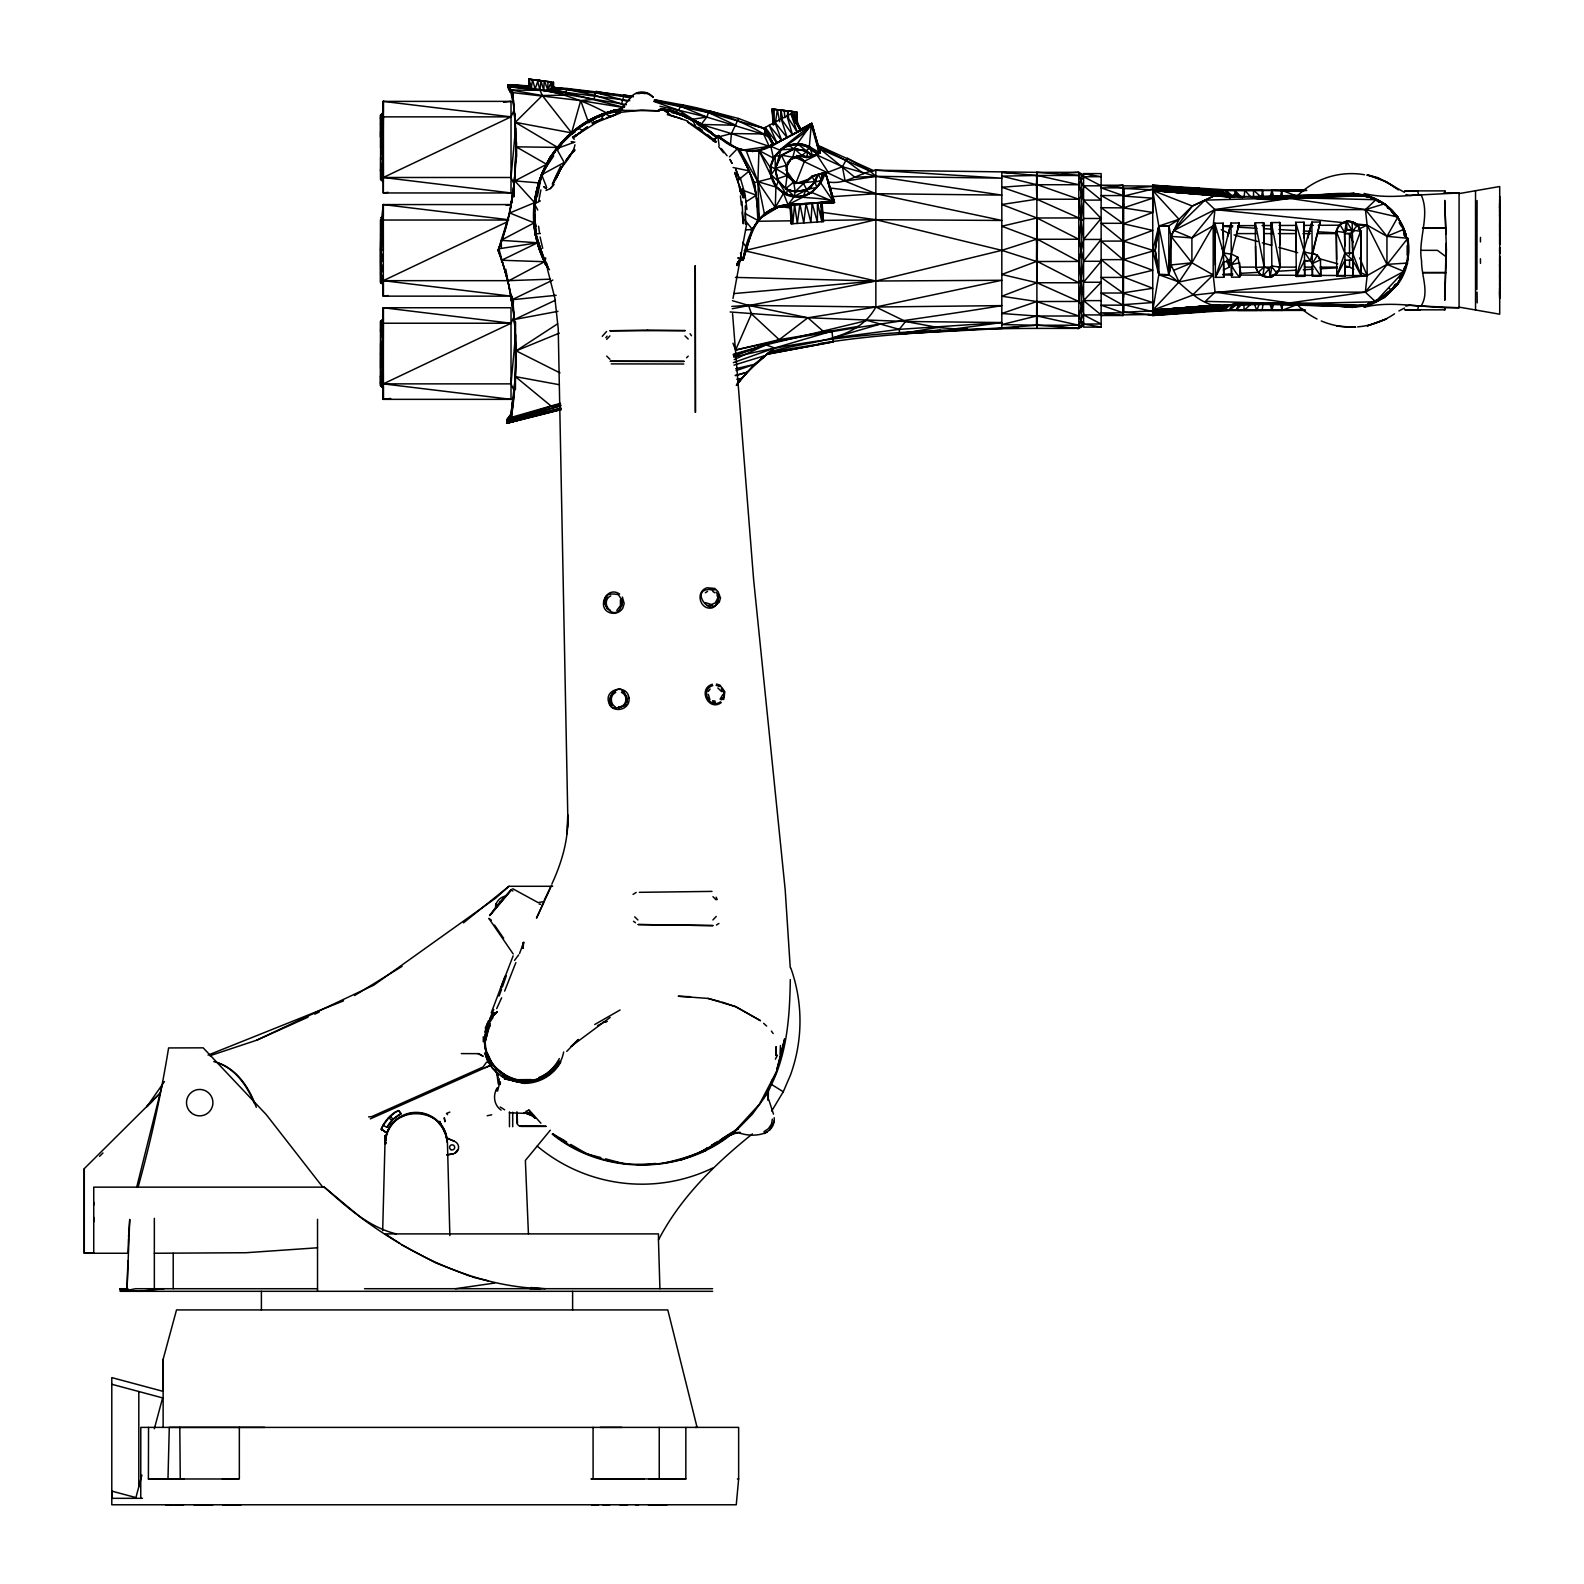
<?xml version="1.0" encoding="UTF-8"?>
<svg xmlns="http://www.w3.org/2000/svg" width="1584" height="1584" viewBox="0 0 1584 1584"><rect width="100%" height="100%" fill="white"/><g stroke="black" fill="none" stroke-linecap="round" stroke-linejoin="round"><path stroke-width="1.5" d="M147.47 1105.771L160.123 1093.237L84.269 1168.636L84.269 1253.221L93.733 1253.261L93.733 1187.149L324.304 1187.149L360.776 1217.522C413.285 1256.409 474.784 1285.97 541.015 1288.703L712.622 1288.723M93.733 1221.858L93.733 1217.344M93.733 1205.127L93.733 1202.177M163.132 1391.366L111.791 1377.605L111.791 1504.78L736.263 1504.78L738.639 1478.902L738.639 1427.382L169.29 1427.402L167.983 1478.961L148.401 1478.981L148.54 1427.382M138.798 1486.802L138.818 1391.524M140.758 1498.325L140.798 1427.382L264.587 1427.382M163.132 1390.811L163.132 1359.31L176.517 1309.928L667.795 1309.928L697.079 1427.382L695.416 1427.382M383.308 388.08L380.615 385.803L380.457 382.595L380.635 321.196L383.308 318.602L383.308 399.346L511.018 399.346L511.018 307.751L383.308 307.751L383.249 366.953L383.308 383.863L511.018 399.346M388.219 295.555L383.308 296.149L383.308 280.665L511.018 296.149L383.308 296.149L383.308 284.269L380.615 282.586L380.615 219.681L383.308 215.266L383.308 204.574L511.018 204.574L506.108 205.168M514.048 316.602L511.018 323.235L383.308 323.235L383.269 339.966L380.615 353.826L383.249 366.953L383.13 377.764L380.615 385.803L380.635 321.196L383.308 320.008M508.563 219.74L383.308 204.574C379.823 230.056 380.398 256.331 380.615 282.586L383.308 284.506L381.17 280.922L380.675 273.775L380.596 235.462L380.615 219.681L383.249 218.275L383.308 215.266M381.15 116.582L380.615 114.919L380.615 137.194L380.615 114.919L383.308 112.642L383.308 101.376L511.018 101.376L511.018 192.951L383.308 192.951L383.308 116.86L511.018 116.86L514.048 110.227M383.308 284.269L383.308 276.784L380.675 273.775L383.308 269.26L380.615 261.974M383.308 112.187L383.308 101.376L511.018 116.86L383.308 177.487L383.308 101.376L383.308 192.951L388.219 192.357M383.308 319.79L383.308 307.751L511.018 323.235L383.308 383.863L383.13 377.764L380.596 376.022L383.249 366.953L380.615 363.508M485.536 1040.569L488.981 1024.749C467.854 1067.042 530.739 1103.989 557.073 1063.874L548.638 1072.804L538.461 1078.546A39.323 39.323 0 0 1 504.583 1075.734C487.595 1065.616 480.091 1042.668 489.001 1024.749L485.1 1041.797M516.087 162.261L516.087 142.501L515.909 162.221M516.127 156.974L516.127 142.184M622.255 108.979C564.498 117.058 524.027 178.358 535.392 234.907L547.609 267.498C525.908 231.125 530.422 182.358 556.36 149.252M659.241 1478.921L659.261 1427.382M649.4 1478.981L685.832 1478.941L685.852 1427.382M781.07 119.552L781.07 110.167L782.417 119.75M1123.452 297.178L1123.709 196.099L1152.736 189.031L1152.736 185.229L1234.49 190.377L1242.331 197.901M1230.511 304.762L1219.561 310.127L1152.736 315.493L1152.736 314.167L1152.736 315.493L1229.204 310.345L1238.054 303.534M1110.879 314.503L1101.137 315.493L1123.076 315.493L1123.076 305.158L1101.137 293.02L1123.076 293.02L1123.452 223.74L1152.736 212.454L1152.736 185.229L1219.403 190.456L1234.273 197.109L1351.39 193.743L1361.032 195.604M1152.736 212.454L1123.472 207.88L1123.709 188.476L1224.076 193.129L1152.736 190.535L1158.874 226.373L1158.874 274.349L1152.736 310.583L1224.175 307.514L1123.709 312.246L1123.412 305.89M1229.996 198.119L1226.808 194.476L1152.736 190.535L1179.031 219.325L1158.815 226.037L1152.736 250.351L1158.815 274.685L1168.814 274.725L1171.071 236.412L1173.843 230.432L1204.969 200.138L1367.15 195.644C1404.058 205.564 1420.808 253.539 1397.88 284.249L1375.506 301.772L1214.413 305.573C1195.207 300.98 1184.218 285.199 1168.814 274.725L1168.853 225.878L1179.031 219.325L1192.316 206.039L1214.413 195.743L1375.902 199.723C1391.683 206.019 1403.068 221.285 1406.552 237.758M1499.711 213.068L1499.711 205.544M1499.711 297.911L1499.711 295.673M1499.711 284.229L1499.711 285.219L1499.692 275.755L1499.711 286.031M1499.711 256.311L1499.692 275.537L1499.711 273.695M1499.711 243.956L1499.711 223.007M1499.711 214.117L1499.711 216.612L1499.731 206.633M1499.731 206.435L1499.711 208.534L1499.711 205.663M1499.711 205.049L1499.711 202.574M1499.711 199.663L1499.711 202.019L1499.711 196.297M1499.711 289.971L1499.711 296.386L1499.711 284.467M1499.711 293.971L1499.711 287.377L1499.711 296.604M1499.711 286.843L1499.711 283.061M1499.711 258.568L1499.731 267.102L1499.711 256.608M1499.711 251.183L1499.711 253.242L1499.711 247.48L1499.711 252.628M1499.711 244.55L1499.711 233.521L1499.711 235.58M1499.711 209.682L1499.711 212.791M1499.711 205.247L1499.711 202.93L1499.711 205.999M1499.711 294.644L1499.711 288.486M1499.711 251.698L1499.731 248.134M1499.711 231.046L1499.711 213.781L1499.711 234.353M1499.711 224.314L1499.711 222.136M1499.711 211.88L1499.711 204.673M1499.711 203.346L1499.711 207.682L1499.731 202.95M380.615 262.251L383.308 260.212L380.635 250.054L383.269 237.442L383.249 218.275L381.17 217.483L383.249 218.275L383.308 250.351L380.635 250.054L380.952 239.956M623.898 107.593L580.714 100.604L510.523 92.347L507.751 84.883L509.018 86.823L543.866 90.625L551.212 88.823L551.232 81.952L528.977 79.22L540.877 80.685L543.866 90.625L626.413 104.683M547.331 268.666L554.895 298.267L558.221 328.601L567.765 814.691C568.795 838.669 561.944 862.191 551.965 883.773M1277.793 302.405L1367.15 305.672C1394.87 297.277 1413.443 266.884 1407.78 238.273L1386.95 236.333L1367.131 225.086L1352.399 223.582M381.011 175.725L380.596 169.627L381.15 177.745L383.288 179.843L380.635 179.487L380.615 169.646L383.249 160.558L380.615 147.431L383.249 133.531L381.962 123.413L383.269 120.859L383.308 112.642L380.615 132.185L380.596 169.627L380.635 179.487L383.308 182.12L383.13 171.369L380.615 169.646L380.615 157.133L383.249 160.558L383.308 177.487L511.018 192.951M483.298 1041.737L483.298 1036.748M535.392 234.907L545.173 263.776L547.787 267.538C536.521 248.153 533.016 225.443 534.145 203.306M801.365 129.037L811.82 123.453L797.346 143.768C805.9 142.144 813.542 155.628 820.354 153.094L811.82 123.453L801.207 129.116L811.82 123.453L820.354 153.094L810.038 156.618L803.048 156.064M1375.348 200.277L1364.042 193.466C1382.753 198.238 1402.058 196.079 1421.046 194.654C1430.708 215.028 1417.66 239.085 1421.581 260.944C1421.264 275.735 1429.738 292.585 1421.046 306.068C1402.058 304.623 1382.753 302.504 1364.042 307.256L1375.348 300.445M1499.711 202.653L1499.711 207.999M1499.711 206.791L1499.711 216.493M737.788 263.459L740.342 259.459L743.213 259.736C746.401 234.986 759.607 206.059 788.04 204.732L794.336 196.396L795.188 191.664L803.464 183.487L811.939 176.2L825.363 172.359L834.471 202.396L833.243 201.544C813.265 193.723 775.606 204.851 770.992 174.616C767.032 148.619 799.504 142.283 811.246 124.819L819.126 152.302L817.918 154.46L810.038 156.618L817.918 154.46L810.097 147.431C799.96 141.946 788.891 144.52 779.645 150.044L770.814 146.322C752.875 156.123 731.729 149.846 717.908 136.046L713.196 140.105L718.562 135.551C730.343 147.391 747.589 154.618 763.943 148.579L758.003 151.292L739.332 149.51L754.241 182.695L756.36 195.228L745.945 201.802M834.154 201.208L825.363 172.359L833.243 201.544L817.483 202.831L817.384 222.017L812.117 203.128L788.04 204.732L775.309 207.504L757.885 181.645L739.332 149.51L754.241 182.695L759.172 218.731L779.071 206.712L833.243 201.544L825.363 172.359L811.939 176.2L815.027 182.2L806.81 189.743L794.336 196.396L783.506 193.327L776.16 186.615L758.954 150.48L752.103 150.48L752.558 151.708M556.301 409.642L506.662 423.324L561.31 409.523L506.662 423.324L511.295 417.364C517.612 378.754 516.226 339.808 512.879 301.059M513.592 196.634L516.206 146.837L515.295 122.305L512.602 92.169L509.018 86.823C542.698 86.942 576.616 96.545 606.375 112.88L621.878 109.078M1499.711 264.607L1499.731 275.497L1499.711 269.458M1499.711 287.476L1499.711 298.267L1499.711 292.189L1499.711 295.119M383.269 120.859L383.308 116.86L383.249 133.531L380.615 132.185L380.615 114.919M515.552 321.948L515.434 389.585M1083.575 325.651L1078.803 328.403L1036.926 328.383L1036.847 172.339L875.853 170.221C859.795 172.339 845.896 185.071 828.65 181.982M1480.446 241.916L1480.486 237.382M499.118 1083.317L499.178 1078.704M790.297 979.546C789.723 1019.898 786.595 1062.626 764.181 1097.494L769.666 1088.347M1383.822 296.327C1403.147 284.17 1410.374 260.053 1407.78 238.273L1365.349 292.149L1289.435 302.96L1214.294 305.534L1152.736 310.226L1179.031 281.992L1191.901 262.805L1213.205 225.799L1214.968 209.623L1204.969 200.138M1477.08 200.495L1476.902 289.496M127.987 1288.723L119.948 1288.723L122.542 1291.316L127.037 1290.425L127.908 1260.884M381.388 1129.036L385.625 1132.025L381.388 1129.036L382.001 1130.501M547.985 81.556L547.826 90.09L629.779 100.683M567.765 814.691L567.032 833.778M739.292 1132.877C751.786 1137.668 775.507 1135.966 774.22 1117.69M818.948 343.728C890.941 331.709 963.983 331.393 1036.49 325.235L1036.768 301.534L1001.821 296.228L1036.926 282.744L1078.803 282.784L1081.199 279.695L1083.575 261.083L1078.803 239.263L1083.575 201.069L1078.803 184.714L1081.199 179.527L1083.575 178.121L1081.199 173.705L1078.803 175.487L1037.48 175.487L1036.49 184.714L1036.768 199.208L1078.803 217.939L1081.199 221.027L1083.575 239.639L1078.803 261.459L1083.575 299.653L1078.803 316.008L1081.199 321.176L1083.575 322.601L1081.199 327.017L1078.803 325.235L1037.381 316.008L1036.768 301.534L1078.803 301.455L1081.199 304.564L1083.575 313.691L1078.803 325.235L1037.52 325.235L1036.49 316.008L1001.821 313.493L1036.768 301.534L1078.803 316.008L1037.381 316.008L1036.926 328.383C935.392 328.759 832.689 332.66 733.748 357.192M1083.575 281.635L1081.199 279.695L1078.803 301.455L1036.926 282.744L1036.926 217.998L1001.821 204.494L1036.768 199.208L1078.803 199.247L1081.199 196.159L1083.575 187.031L1078.803 175.487L1036.847 172.339L1036.49 184.714L1001.821 187.229L1036.768 199.208L1036.847 172.339L1078.803 172.319L1083.575 175.072M1253.479 197.446L1253.637 190.357L1208.453 190.397M1078.803 282.784L1037.441 261.518L1036.49 239.263L1001.821 226.235L1036.926 217.998L1078.803 239.263L1037.441 239.263L1036.926 282.744L1001.821 274.468L1036.49 261.459L1036.926 217.998L1078.803 217.939M128.542 1237.124L129.749 1219.383L127.037 1288.723M382.675 1230.689L384.991 1142.797A31.244 31.244 0 0 1 416.216 1112.384A31.244 31.244 0 0 1 447.44 1142.797L449.856 1235.579M1420.472 309.83L1405.008 309.83L1444.846 309.83L1444.905 307.732L1459.082 307.751L1459.082 192.951L1443.539 193.05M128.502 1238.668L128.027 1253.261M1444.846 309.83L1444.905 307.751L1409.542 305.257L1405.939 306.148M1446.212 243.401L1444.747 300.326L1446.41 250.351L1444.747 200.396L1445.974 234.313M380.615 368.537L380.615 343.589L383.269 339.966L380.615 331.096L381.15 322.978L383.288 320.879L380.635 321.196L380.635 331.868L383.13 329.413L383.308 323.235M811.622 148.757L817.72 154.064L819.126 152.302L809.325 146.659L797.346 144.184L810.097 147.431L812.354 155.786L798.098 144.203L793.564 148.817L780.08 156.182L775.111 155.747L775.328 169.112L778.239 181.487L775.903 187.051L775.309 207.504L783.506 193.327C800.316 203.603 820.75 190.535 825.046 172.933L815.245 175.27L825.997 172.696M383.269 237.442L380.596 235.462L383.308 220.037L508.563 220.037M787.505 115.672L787.644 110.979L772.141 109.078L773.071 124.661M794.435 121.156L794.732 111.85L786.575 110.84M1113.334 186.199L1123.076 185.229L1123.076 315.493L1101.137 312.86L1123.076 312.86L1123.709 304.623L1152.736 302.544L1123.076 293.02L1101.137 277.418L1123.076 277.418L1152.736 270.29L1123.709 259.538L1123.709 241.184L1152.736 230.432L1123.452 223.74L1101.137 207.702L1123.472 207.88L1152.736 198.178L1123.709 196.099L1123.076 187.862L1101.137 185.229L1123.076 185.229L1123.076 187.862L1101.137 187.862L1123.076 195.565L1101.137 195.565L1123.076 207.702L1123.452 276.982L1152.736 288.268L1123.472 292.822L1123.076 305.158L1101.137 305.158L1123.076 312.86L1123.432 314.879L1160.122 314.384M560.479 403.306L511.295 417.364C518.72 361.607 518.918 303.514 498.089 250.43C518.72 200.376 517.77 145.134 512.602 92.169L510.404 92.129L507.751 84.883L529.036 85.833L531.412 87.199L532.521 79.655L538.124 80.348L535.135 88.942L509.018 86.823L509.434 90.585L507.791 84.962L529.452 86.15L528.977 79.22L553.43 82.229L553.707 87.377L551.212 88.823L623.997 107.375M567.567 827.581L567.785 821.146M740.342 259.459L743.213 259.736L752.38 229.403L757.904 220.453L756.499 197.525L759.172 218.731L757.885 181.645L758.954 150.48L772.754 145.055L811.246 124.819L809.325 146.659L817.72 154.064M498.287 1084.01L496.94 1073.992M515.374 338.936C514.998 308.682 509.018 278.665 498.089 250.43C517.473 200.178 519.374 145.273 511.909 92.426L511.097 90.031L540.045 90.328L542.302 95.535L571.606 132.898L578.992 128.264M1271.675 197.564L1271.932 190.377L1303.038 191.387M1231.56 275.081L1231.382 264.587L1239.678 262.786L1239.856 277.101L1231.54 277.2L1230.966 223.067L1239.341 222.968L1229.422 261.776C1243.024 286.288 1242.193 277.022 1237.797 257.202L1231.857 254.252L1223.482 252.965L1214.809 223.265L1223.185 223.166L1223.759 277.279L1223.581 261.598L1229.422 261.776L1223.482 252.965L1231.025 223.067L1227.541 236.867M1407.721 258.41L1407.919 243.896M515.137 114.187L515.295 122.305L557.588 147.391C572.755 129.888 592.317 115.711 615.146 110.405M534.541 219.008C532.422 186.457 546.658 151.45 573.428 132.264M820.274 203.366L834.471 202.396L825.363 172.359L822.888 173.329L820.67 182.734L833.243 201.544L812.117 203.128L810.929 222.473L805.999 203.504L803.781 222.968L799.92 203.98L788.04 204.732L783.506 193.327M1282.565 303.197L1282.129 310.325L1271.833 310.345L1269.913 303.316M380.615 124.72L381.011 118.622M547.529 266.251C510.84 206.771 552.578 117.632 622.571 109.613M767.943 1096.9L768.398 1090.683L768.26 1100.147M485.159 1043.698L485.892 1033.996M500.207 1084.565L500.405 1081.813M553.43 82.229L553.014 87.793L630.729 97.277C636.253 90.288 647.757 90.506 653.341 97.317L646.252 92.624L637.619 92.624M486.328 1037.48L490.228 1023.66M730.422 145.154L731.432 133.591L738.58 118.503L766.141 128.997L763.745 134.303L769.171 146.322L741.391 150.381M780.061 1054.33L780.457 1045.539M561.053 408.316L506.781 423.146L507.098 419.423L510.979 414.236L512.978 397.564M775.903 207.662L794.554 204.435L792.851 223.72L791.05 204.811L788.04 204.732L811.919 192.515L820.67 182.734L823.205 173.448L825.046 172.933M505.791 269.24L512.84 308.345L513.473 301.356M514.048 184.12L511.018 177.487L515.592 128.383M514.048 390.496L511.018 383.863L515.592 334.759M511.394 415.265L512.959 399.465M1244.113 197.149L1244.786 190.377L1250.548 196.654M1375.902 199.723L1365.448 209.623L1367.131 225.086L1367.131 275.636L1365.349 292.149L1375.506 301.772L1403.879 271.399L1406.077 264.409M1123.432 314.879L1123.472 292.822M558.776 384.615L515.374 376.616L511.097 414.018L507.098 419.423L506.662 423.324L507.514 419.938M511.434 415.166L513.315 398.614M512.285 198.693L511.295 203.504L512.404 193.842M732.996 298.485L746.658 224.057M799.92 203.98L797.326 223.423L794.554 204.435M811.028 155.826L817.918 154.46L812.414 155.687L806.038 150.876L795.069 148.837L780.971 149.807L775.328 169.112L770.992 174.616L776.16 186.615L786.278 194.495L787.406 189.823L770.992 174.616M1263.121 303.316L1262.111 310.365L1209.404 310.325M511.295 203.504L512.285 196.594M776.675 176.398L775.447 168.34L780.08 156.182L793.564 148.817L806.038 150.876L810.097 147.431L811.859 148.837L809.325 146.659C789.406 136.066 764.221 156.697 771.566 178.2L754.241 182.695M775.249 123.869L777.368 109.712L782.437 110.345L772.141 109.078L773.527 123.651M1390.772 291.218L1397.88 284.249L1384.594 297.535L1367.15 305.672L1205.365 301.356L1215.086 292.149L1213.205 274.923L1191.901 262.805L1171.071 264.944L1168.814 274.725L1158.874 274.349L1155.211 250.351L1158.815 226.037L1168.853 225.878L1171.071 236.412L1171.071 264.944L1168.853 274.824L1158.815 274.685L1155.211 250.351L1158.874 226.373L1168.853 225.878L1158.815 226.037M1229.362 197.386L1221.7 190.397L1206.929 190.357L1262.547 190.357L1261.517 197.347L1253.637 190.357M536.006 226.393L533.709 214.889L534.442 210.137M535.511 203.009L538.738 181.645L550.282 156.974L567.607 135.967L559.152 146.975M1263.676 227.502L1263.616 222.691L1255.261 222.79L1255.815 267.439C1257.676 273.775 1263.418 278.091 1270.17 277.121L1271.853 265.993L1271.358 222.592L1279.714 222.493L1279.773 227.423M535.55 202.693L538.402 184.298L542.065 172.696L553.43 154.004L550.282 156.974L544.718 170.023M1280.209 266.845L1278.684 270.428M522.482 946.282L523.215 942.579L522.819 948.46L523.829 942.124L519.572 953.41M795.326 121.255L796.811 112.108L772.141 109.078M495.515 907.691L496.148 903.731M547.668 266.29L544.936 262.429L545.688 257.855M1345.153 275.873L1336.797 275.953L1336.282 231.304C1337.926 221.681 1350.36 218.137 1357.29 224.671L1360.696 231.026L1361.191 275.675L1360.696 231.026C1359.25 224.433 1352.993 220.928 1346.598 221.245L1344.598 232.472L1345.153 275.873L1344.915 260.172L1352.756 260.093M772.358 1119.136L771.408 1124.224L768.458 1128.64L763.963 1131.669M1036.926 328.383L1037.381 316.008M538.699 201.485L540.877 189.922M1403.701 272.032L1399.622 278.17L1403.8 272.072L1404.731 267.241M553.43 154.004C529.69 186.516 527.828 232.69 547.609 267.498M744.579 252.727L743.213 259.736C749.767 239.402 754.4 212.276 779.071 206.712L773.269 209.108M533.709 214.889L534.64 210.296M537.372 196.475L541.946 173.468L553.687 155.925M1403.048 271.755L1404.652 267.221M1407.166 255.182L1407.166 245.54M509.018 86.823L510.523 92.347L511.097 90.031L542.302 95.535L565.448 95.139L566.854 88.466L633.442 96.367M820.67 182.734L823.205 173.448M1236.629 234.214L1239.282 222.968M1280.327 196.832L1281.852 190.377L1295.494 195.584M627.125 702.702C621.977 664.052 590.971 721.928 626.254 704.583M1320.224 222.037L1310.305 260.825L1320.799 276.151L1312.443 276.25L1311.869 222.116L1320.224 222.037L1312.7 253.519L1317.353 255.182L1320.541 260.152M544.936 262.429L535.59 233.897L534.481 203.881L541.946 173.468M778.655 1063.597L784.674 1038.847L776.695 1070.131L779.288 1061.003M1417.64 309.83L1418.591 305.89M621.581 606.177L621.621 599.386M136.66 1187.347L162.261 1084.664M1307.849 238.234L1311.908 222.116L1296.346 276.428L1304.701 276.329L1304.068 222.215L1304.226 238.273M497.574 1091.059L499.376 1083.931M141.926 1475.1L135.907 1497.573L111.791 1491.118L111.791 1498.325L142.501 1498.325M154.341 1428.748L162.617 1397.9L111.791 1384.277M624.749 106.643L621.601 103.95L623.74 96.149L630.452 98.208M1270.031 197.426L1271.932 190.377L1273.714 196.812M623.74 96.149L624.076 94.921L633.283 96.842M774.16 1120.997L769.784 1129.966M559.152 145.768L571.606 132.898L580.714 100.604L594.04 99.257L595.94 91.357L623.74 96.149M1273.635 303.93L1271.833 310.345L1271.556 303.178M563.647 1051.994C556.321 1090.802 494.96 1092.208 485.357 1053.815M380.635 179.487L383.13 171.369M506.781 423.146L509.672 416.038L509.791 419.225L560.716 405.583M1339.49 224.888L1346.123 221.384L1352.182 221.839L1357.587 225.106L1360.616 231.264L1361.191 275.675L1352.894 275.774L1352.617 253.024L1360.696 231.026M498.089 250.43L509.751 212.989L513.652 186.912L513.929 196.812M722.878 694.445L720.086 699.197M1223.482 252.965L1215.443 277.378L1223.818 277.279M500.564 988.535L513.137 955.865M556.103 178.675L560.122 168.934L557.39 175.725M1336.777 271.26L1336.837 275.953L1344.836 253.103L1336.282 231.304L1339.906 224.512L1346.598 221.245L1352.241 230.828L1352.578 248.094M515.849 962.617L504.623 991.129M1227.739 304.801L1221.442 310.306L1208.315 310.345L1256.904 310.365L1259.221 303.95M800.435 156.182L806.593 157.608L812.354 155.786L806.85 157.37L802.039 155.588L792.812 157.212L781.328 155.153L775.447 168.34L787.07 175.507L793.703 182.101L795.188 191.664L805.543 190.575L810.236 192.951L816.79 187.427L821.086 180.358C816.413 165.35 814.909 189.763 806.81 189.743L795.188 191.664L785.426 188.872L787.07 175.507L786.337 165.33L781.328 155.153L795.069 148.837L806.632 151.351L812.414 155.687M505.078 976.239L491.238 1012.849M798.811 183.11L815.285 181.507L817.879 174.755L815.027 182.2L816.79 187.427L795.168 191.763L787.406 189.823L794.336 196.396L803.662 195.683L805.543 190.575L815.027 182.2L821.086 180.358M484.724 1032.035L488.763 1021.819L495.376 1013.027M738.58 118.503L709.137 110.88L706.82 117.077L701.118 124.463L678.823 110.266L653.974 101.455M775.111 155.747L770.299 167.508L758.954 150.48L773.586 144.144L767.21 147.233L772.754 145.055L763.825 128.165L792.297 113.018L801.167 129.65L770.814 146.322L773.467 158.103L780.971 149.807M555.925 178.655L564.181 162.459L556.578 148.698L578.081 127.75L604.534 113.553L611.028 116.622M1403.8 272.072L1404.434 270.428M536.62 235.897L544.579 261.716L507.692 281.338L498.901 248.787L537.57 242.788L534.204 222.869L534.62 202.653L538.758 182.893L514.859 180.893L534.62 202.653L509.751 212.989L534.204 222.869L501.217 240.214L501.356 247.401M508.82 419.641L510.979 414.236M1372.774 198.693C1388.534 202.198 1403.167 220.552 1406.156 237.362M552.895 85.576L551.232 81.952L547.826 90.09L544.48 81.121L541.273 80.725M771.646 1111.097L783.268 1091.772L790.475 1075.041A157.964 157.964 0 0 0 790.693 967.725M489.713 1019.027L493.753 1009.463M723.71 699.534L724.838 691.713L719.948 685.08L716.443 684.031M732.461 300.703L748.579 305.415L751.45 313.889L735.59 350.044C823.561 330.145 912.958 320.324 1001.821 305.613L875.853 307.019L748.579 305.415L731.768 306.405M538.402 184.298L542.916 174.101M773.428 1078.783L777.17 1070.289L760.142 1102.939M485.239 1028.174L488.644 1020.532M501.653 997.781L496.683 1008.612M497.119 1088.03C492.683 1095.138 493.931 1105.276 501.118 1110.107M557.687 174.26L560.122 168.934M770.893 1083.08L772.893 1078.724M550.301 887.456L544.183 900.504M551.747 885.139L536.501 918.126L543.668 902.623M552.262 184.1L560.677 166.063M1173.625 270.389L1191.901 262.805L1171.071 236.372L1179.031 219.325M1208.83 310.345L1235.956 310.345L1238.866 304.207M496.148 1090.881L497.455 1088.188M722.799 699.475L724.383 694.98L722.284 688.486M712.642 1291.316L120.364 1291.316L121.671 1288.723M561.904 166.815L553.014 184.358C556.578 169.31 572.141 158.954 574.972 144.778M1263.616 222.691L1264.171 267.023L1258.171 272.27L1262.804 276.19L1271.18 277.299L1276.981 273.359L1280.149 267.201L1279.714 222.493M1223.581 261.598L1215.443 277.378L1214.869 223.265M1304.068 222.215L1295.712 222.314L1296.346 276.428L1304.464 260.647L1308.166 260.707M1336.797 275.953L1344.955 260.172M736.877 264.983L740.045 258.845M383.308 276.784L380.615 282.586L380.675 273.775L380.992 278.527M493.317 1012.691L486.902 1025.026L493.475 1014.75L497.198 1011.582M775.368 1059.161L777.487 1055.142M872.665 170.24L821.304 146.837L816.988 155.034L804.533 161.132L795.683 183.704L785.921 169.924M457.934 1149.489L455.143 1152.796M493 1017.581C459.835 1061.834 532.224 1108.562 559.211 1060.924M817.78 174.695L812.236 176.774L806.038 182.219L796.475 182.912L787.585 176.557L786.476 166.914L790.594 159.37L798.376 155.707M602.237 336.362L606.573 331.472M821.324 174.834L842.411 166.716L847.321 158.083L870.17 171.191L875.853 176.319L1001.821 195.109L875.853 193.703L832.036 196.693M546.698 187.466L541.649 174.735L556.578 148.698L574.853 142.025M737.213 265.696L740.56 259.934L737.986 263.914M600.811 119.731L604.534 113.553M1317.492 255.064L1312.265 263.597L1320.462 259.835L1318.482 256.648M554.697 151.925C570.042 130.027 594.99 112.246 622.116 109.316M737.114 264.191L740.718 258.271M383.229 1125.333L388.872 1117.651L395.782 1111.928L398.653 1110.76L401.108 1113.671L398.732 1110.523L394.832 1112.324A37.957 37.937 0 0 0 381.467 1128.442L381.388 1129.531L383.09 1125.254L386.872 1127.353A33.541 33.541 0 0 1 398.198 1115.314L401.108 1113.671M386.872 1127.353L393.188 1119.215L400.95 1113.73M1405.939 194.575L1409.542 195.466L1459.082 192.951M559.33 1058.587C554.836 1066.923 547.945 1074.091 538.936 1077.437M736.738 264.627L740.619 258.39M1391.425 290.407L1387.287 292.981L1391.425 290.407L1393.999 286.249M1399.167 277.972L1401.761 273.834M554.479 152.341L556.558 149.035M659.914 1288.723L658.469 1239.995C680.645 1197.207 715.354 1163.686 752.4 1133.906M875.853 170.221L870.17 171.191L820.136 149.054L854.825 177.25L875.853 176.319L1001.821 178.18L875.853 170.221L875.853 307.019C855.835 343.926 804.256 340.639 769.428 352.143L754.677 364.28L737.431 383.249L754.677 364.28L774.576 348.025L831.937 331.155L833.144 341.906L767.329 354.182L833.144 341.847L769.428 352.143L746.995 372.299L736.322 385.447L741.47 378.457L736.798 379.289M716.324 603.227L717.73 601.049M607.187 596.792L604.771 602.752L607.127 608.791M1395.563 284.328L1391.504 290.486L1385.98 294.624M557.588 150.064L565.409 138.362L589.624 119.929L582.694 125.591M736.718 264.112L740.619 258.251M1395.504 284.269L1391.504 290.486L1385.366 294.584L1391.504 290.486L1389.465 288.427M721.274 699.89L722.799 697.653M568.636 157.351L574.695 149.431L571.784 153.331M164.459 1081.535L146.817 1106.701L152.737 1100.821M786.476 166.914L790.594 159.37L802.039 155.588L806.632 151.351C810.454 164.102 797.742 152.46 795.069 148.837L792.812 157.212L786.337 165.33L775.447 168.34L776.774 176.735M494.228 1012.671L492.188 1015.522L495.713 1012.631M399.722 1243.321L385.189 1233.896L658.469 1233.896L658.469 1239.995M569.864 155.549L567.092 159.39L572.497 151.767L565.567 160.677M764.458 1097.573L752.261 1114.304L737.55 1129.253M1272.328 227.264L1271.358 222.592L1280.149 267.201L1271.853 265.993L1269.101 268.884L1270.17 277.121L1277.971 272.032M487.397 1029.481L490.347 1025.541M514.523 960.419L518.701 954.835M745.708 213.88L757.904 220.453L769.309 211.345L761.785 216.929L751.212 230.551M1215.898 232.69L1213.205 225.799L1191.901 237.897L1173.843 230.432L1192.316 206.039L1214.413 195.743L1234.273 197.109L1152.736 190.476L1192.316 206.039M491.258 913.869L511.335 890.05L512.919 891M605.88 337.709L607.088 336.145M967.784 329.452L954.855 328.878L967.784 329.452L899.573 333.868L899.257 329.353L905.573 321.473L1001.821 322.542L954.855 328.878L937.768 327.472L905.573 321.473L807.86 317.77L730.145 311.969M1228.214 305.356L1224.175 310.325L1229.62 305.375M1191.901 262.805L1191.901 237.897L1214.968 209.623L1289.435 198.356L1365.448 209.623L1397.88 217.067L1386.95 236.333L1386.95 264.37L1367.131 275.636L1192.316 295.277L1152.736 310.226L1224.175 307.514M708.266 691.396L710.127 689.119M550.321 1130.184L525.373 1160.458L528.422 1233.896M1092.366 174.913L1083.575 173.606L1101.137 176.715L1083.575 176.715L1101.137 185.803L1083.575 185.803L1101.137 200.099L1083.575 200.099L1101.137 218.473L1083.575 239.441L1101.137 239.441L1083.575 261.281L1101.137 261.281L1083.575 282.249L1101.137 282.249L1083.575 300.623L1101.137 314.919L1083.575 314.919L1101.137 324.007L1083.575 324.007L1101.137 327.116L1101.137 173.606L1083.575 173.606L1083.575 327.116L1101.137 327.116M1223.422 306.227L1220.749 309.395L1152.736 313.434L1152.736 311.652L1123.709 304.623M630.689 97.713L621.166 108.999L615.681 113.078M493.475 1014.75L490.228 1018.571L497.396 1011.859M1234.827 303.772L1229.204 310.345L1232.233 304.148L1239.183 303.356M1360.616 231.264L1347.152 229.522L1344.598 232.472L1344.796 246.233M1231.382 264.587L1237.797 257.202M1221.442 310.306L1224.333 307.039M1222.927 306.999L1219.957 310.306L1169.487 313.751M550.242 188.615L553.766 184.694L550.242 188.615L546.005 190.476M566.735 1051.4L578.338 1039.46L571.111 1046.39L610.117 1017.443M1347.152 229.522L1344.598 232.472L1336.282 231.304L1336.639 259.519M636.966 1164.656C661.201 1164.973 686.704 1160.973 707.474 1147.885L699.494 1153.192L734.105 1131.887L760.419 1103.137M716.225 916.443L712.919 919.948M606.692 339.352L609.959 335.907M1352.241 231.343L1357.587 225.106M1223.561 306.445L1220.749 309.395L1152.736 311.652L1152.736 315.493M1235.956 310.345L1242.311 303.791M729.392 156.895L737.332 148.718L742.48 149.648M713.236 140.857L718.562 135.551L721.255 139.511M686.565 357.786L688.208 356.123M758.736 361.271L774.576 348.025L766.003 344.837L733.194 354.281M1390.93 210.811L1395.603 216.374L1391.504 210.236L1387.406 207.524M713.156 140.758L717.908 136.046L737.332 148.718L749.39 170.933L756.36 195.228L742.619 190.12M99.574 1156.34L102.96 1152.954M542.302 95.535L515.295 122.305L571.606 132.898L591.07 119.632L614.929 109.89L599.366 116.721M787.288 162.637L790.594 159.37M1223.699 307.019L1220.393 310.306L1208.315 310.82M1192.316 295.277L1213.205 274.923L1213.205 225.799M1223.442 307.039L1219.957 310.306L1210.354 310.721M1251.835 303.316L1244.074 310.365L1243.935 304.207M552.697 886.288L508.959 886.288L495.752 898.069L373.784 985.149L256.628 1040.233L209.84 1055.756M616.77 610.394L620.453 605.642L620.413 599.9M733.491 1132.501L738.243 1128.362L721.928 1138.817M571.27 153.648L574.913 150.48M1234.094 196.891L1237.342 194.119L1231.362 197.228M734.105 1131.887L738.243 1128.362C688.228 1175.031 605.128 1177.268 552.222 1134.124M760.201 218.275L761.785 216.929M758.003 151.292L760.003 149.629M738.461 179.883L749.39 170.933L733.095 167.508M1083.575 219.087L1081.199 221.027L1078.803 199.247L1037.401 184.734L1036.49 175.487L1001.821 172.319L1001.821 328.482L899.573 333.868L911.513 331.828M579.487 132.917L573.448 137.788L585.724 128.423L572.834 137.491L599.188 120.859M463.459 922.858L508.959 886.288M779.645 150.044L811.246 124.819L801.167 129.65L790.891 113.771L797.207 132.086L811.246 124.819L800.237 130.324L790.891 113.771M1262.349 275.992L1271.18 277.299L1274.566 274.666M733.748 356.162L779.229 339.689L807.86 317.77L875.853 307.019L1001.821 280.269L875.853 281.021L735.431 277.398M795.168 191.763L785.426 188.872L793.703 182.101L803.464 183.487L812.236 176.774M1219.225 310.385L1152.736 313.434M615.087 691.337C609.781 693.772 608.276 701.098 612.196 705.415M1230.966 196.733L1236.371 192.852L1240.054 197.663M620.987 109.177L615.839 112.86L641.936 110.068L659.459 110.88L622.255 110.345M572.497 137.293L576.22 134.62M581.823 130.64L587.426 126.661M610.79 595.881C604.633 598.376 605.029 607.226 610.355 610.394M571.606 132.898L591.07 119.632L614.929 109.89M615.76 692.446C609.721 694.98 610.078 703.91 615.424 706.999M565.409 138.362L575.17 131.848M588.812 122.72L600.534 114.899L619.582 110.484M1344.242 305.336L1351.39 306.979L1344.341 306.484L1351.39 307.098L1364.497 305.573L1378.595 300.168L1368.239 303.633L1373.09 302.782L1377.13 299.95C1361.745 311.018 1341.727 306.088 1324.244 304.96M1368.279 303.712L1373.09 302.782L1377.149 299.97M770.814 146.322L781.684 140.422L774.893 122.285L787.109 137.59L781.229 118.919L792.495 134.699L811.246 124.819L770.814 146.322L773.725 144.421L765.25 127.413L776.893 142.877L766.141 147.688M560.023 372.933L516.127 350.836L557.548 323.869M711.731 1145.351L717.849 1141.43M633.065 894.406L636.194 892.426M705.335 592.792L707.553 591.386M716.463 924.997L718.918 923.452M354.539 995.564L402.098 966.319M711.533 1145.39L715.592 1142.896M719.651 1140.401L733.847 1131.649C713.592 1149.152 688.288 1157.884 662.468 1163.389M380.457 382.595L381.962 387.149L383.308 386.357L383.13 377.764M801.167 129.65L811.82 123.453L799.999 129.789M712.404 684.288C697.396 688.505 708.563 711.988 721.235 702.603M712.78 685.615C699.791 689.416 709.454 709.632 720.562 701.811M594.713 1024.511L620.096 1009.998M800.078 130.046L811.82 123.453M543.154 901.751L538.105 902.583L512.78 888.743M541.649 174.735L564.181 162.459M803.662 129.235L807.919 126.938M772.853 144.302L767.21 147.233L771.507 145.075M767.21 147.233L773.269 144.025M514.859 180.893L547.411 163.904M1001.821 322.542L899.257 329.353L867.359 320.423L766.003 344.837L734.204 359.568M1398.89 310.959L1404.454 308.088M540.322 200.911L534.481 203.881L537.768 210.078M1173.843 230.432L1214.968 209.623L1365.448 209.623L1384.594 203.782L1397.702 217.127L1405.622 233.66L1402.83 226.373M597.584 1025.6L602.89 1022.927M803.642 128.938L807.919 126.779M764.141 1133.59L767.171 1132.085M501.633 261.756L501.574 260.251L537.57 242.788L501.791 240.372M1223.284 270.052L1229.323 267.122L1229.323 259.934M1344.618 233.6L1349.528 233.6L1353.924 231.482M1358.32 229.343L1367.131 225.086L1386.95 264.37L1403.879 271.399L1365.349 292.149L1215.086 292.149L1289.435 302.96L1232.986 304.544M552.856 280.051L511.949 299.752L556.162 295.317M734.144 1133.253L729.511 1135.471L737.055 1132.679M506.603 222.136L383.308 280.665L508.563 280.665M771.269 210.415L779.071 206.712M555.529 300.168L514.562 319.473L557.944 311.335M582.021 124.522L594.931 118.681M606.375 112.88L588.06 121.255L580.714 100.604M380.615 353.826L383.308 352.618M256.628 1040.233L307.989 1017.166M314.681 1014.156L319.136 1012.136M383.308 146.223L380.615 147.431L380.615 132.185M485.417 1067.616L490.347 1065.418M370.3 1118.878L491.179 1065.062M538.461 1078.546L542.203 1076.882M776.279 207.643L784.258 204.89M1404.454 236.095L1403.8 228.65L1399.622 222.532M1403.642 229.423L1386.95 236.333L1365.448 209.623M516.127 350.836L559.291 333.135M603.088 118.741L591.941 122.918L603.346 118.899M208.058 1055.122L343.51 1000.87M592.475 123.928L620.413 112.959M449.856 1112.107L446.45 1113.433L447.52 1114.661M1295.633 305.138L1282.129 310.325L1237.183 310.365L1305.315 310.325M803.662 195.683L811.919 192.515L833.243 201.544L821.027 203.029L834.471 202.396L821.086 203.306M591.07 119.632L615.146 110.603M609.484 116.741L616.018 114.325L609.424 116.642M674.388 111.85L678.823 110.266L706.82 117.077L770.022 136.323M733.352 362.617L774.576 348.025M1397.702 217.127L1397.88 217.067C1362.874 172.676 1302.206 205.781 1255.597 198.475M816.73 175.349L825.363 172.359M798.019 182.893L809.662 178.853M736.105 370.616L754.677 364.28L735.629 368.775M605.207 1022.017L607.147 1021.343L603.088 1022.116M786.278 194.495L777.11 178.834L787.07 175.507L796.475 182.912L792.416 182.021M606.316 117.869L613.661 115.434M1036.49 239.263L1001.821 250.351L875.853 281.021L732.303 308.741M733.352 355.232L766.003 344.837M1123.709 259.538L1155.211 250.351M1337.668 195.782C1351.33 191.248 1367.566 193.763 1379.209 202.118M560.617 404.554L551.272 406.197L509.791 419.225L511.097 414.018L511.295 417.364M733.966 365.132L764.062 355.905M735.709 375.665L746.995 372.299L735.115 375.408M1337.886 195.624L1354.3 193.307L1305.988 197.782L1254.469 197.901M507.098 419.423L508.108 421.423L560.835 405.86M881.338 323.75L832.709 338.006L899.257 329.353M792.139 205.306L787.446 205.643L789.901 204.93L791.386 214.335M508.108 421.423L560.855 408.118M1036.49 316.008L1001.821 324.581L1036.49 325.235M858.013 326.443L779.229 339.689L735.59 350.044L732.956 343.174M829.699 187.942L875.853 193.703L1001.821 220.453L875.853 219.701L744.282 250.668L875.853 281.021L733.669 293.594M1344.242 195.386L1351.39 193.743L1358.518 195.386M487.219 1115.75L491.753 1114.78M797.346 143.768L788.476 145.292M1158.815 274.685L1179.031 281.992L1213.205 274.923M530.957 1079.595L516.641 1079.714M621.819 108.9L610.652 111.078M600.534 114.899L605.108 113.969M609.701 113.058L621.166 110.741M120.364 1291.316L119.948 1288.723L127.037 1290.425L135.491 1288.723L317.533 1288.723M1341.747 195.664L1351.39 193.624L1361.012 195.664M1358.617 305.653L1363.448 304.702M183.011 1504.8L177.606 1504.78M618.611 708.107L624.908 705.454L627.422 699.554L626.611 695.95L622.116 691.396M780.219 206.633L789.901 204.93L791.267 223.839L823.442 221.602L822.136 202.792L812.117 203.128M1459.082 193.604L1499.711 186.516L1499.711 314.206L1459.082 307.118M712.879 605.444L707.494 605.464M937.768 327.472L899.573 333.868L921.215 331.888M637.758 92.882L646.133 92.882M618.592 706.82C626.571 707.276 628.729 695.257 621.482 692.386M447.143 1154.776L453.024 1153.845A6.514 6.514 0 0 0 454.37 1141.272L448.866 1139.035M446.668 1154.974L453.163 1153.924M455.44 1288.723L494.683 1283.04M798.098 144.203L789.287 145.451L793.564 148.817M621.819 109.177L617.344 109.791L622.235 109.157M503.653 102.267L511.018 101.376M390.674 398.455L383.308 399.346L383.288 387.169M1329.53 195.505L1338.678 194.555L1252.112 197.228M164.063 1288.723L138.6 1291.316L127.037 1290.425M1330.085 195.565L1341.985 194.396M787.446 205.643L791.624 205.346M821.858 202.376L826.789 201.901M817.483 202.831L821.839 221.701L821.007 202.712L833.243 201.544L788.04 204.732M734.045 1132.897L740.065 1132.322M1123.709 188.476L1157.666 186.179L1123.393 185.843L1123.709 196.099M930.818 331.016L940.441 330.165M1218.254 304.94L1152.736 310.226L1226.947 306.167L1152.736 310.187L1217.482 304.96M1326.659 195.545L1338.678 194.555L1316.898 195.644M535.59 233.897L540.362 233.521M1001.821 328.403L1017.997 327.155M745.609 229.918L752.38 229.403L744.718 219.839M317.533 1247.776L245.956 1252.726L154.341 1253.261M1123.709 312.246L1152.736 314.998L1219.561 310.127M768.418 133.967L731.432 133.591L701.118 124.463L717.077 137.273L731.432 133.591L769.171 146.322M1165.052 314.048L1219.383 310.365L1187.287 312.187M737.451 1478.981L738.639 1478.902M1061.676 173.428L1078.803 172.319L1078.803 328.403L1059.34 327.136M1386.95 264.37L1407.78 263.043M822.373 203.128L834.471 202.396L822.136 202.792M1222.947 274.369L1232.689 273.814M1239.995 273.379L1259.458 272.27M1276.506 271.3L1295.969 270.191M1303.276 269.755L1313.017 269.201M1320.323 268.785L1337.351 267.815M1344.658 267.399L1349.528 267.122L1353.924 269.24M1167.547 313.315L1174.952 312.899M1260.171 198.673L1338.678 194.555L1305.988 197.782L1367.15 195.644L1384.555 203.9L1367.012 195.664L1375.367 198.931M1285.436 197.228L1297.534 196.614M1303.097 309.296L1282.129 310.325L1280.506 303.91M1255.577 246.292L1255.815 267.439L1264.171 267.023L1269.101 268.884L1262.804 276.19L1264.171 267.023L1255.261 222.79L1255.36 227.482M1167.17 313.533L1181.585 312.88M1186.396 312.662L1203.226 311.909L1186.396 312.345M1186.357 311.751L1198.355 311.236M1186.574 311.751L1198.652 311.236M1224.313 194.674L1219.759 190.397L1162.28 187.209L1171.804 187.645M507.949 280.685L550.301 279.18M831.937 331.155L823.304 331.373L807.86 317.77L748.579 305.415M712.008 891.396L639.302 892.327M1036.49 175.487L1001.821 176.141L1036.49 184.714M757.469 221.265L792 220.81M824.056 220.394L875.853 219.701L1001.821 250.351L1036.49 261.459M1352.677 253.024L1344.836 253.103L1352.696 260.093L1361.191 275.675L1352.617 253.024L1352.182 221.839M222.928 1504.78L233.818 1504.78M734.461 1132.718L740.183 1132.659M566.755 1142.064L552.618 1133.748C581.506 1156.261 618.691 1167.903 655.281 1163.448M461.32 1053.598L478.903 1053.657L483.179 1056.271L477.913 1053.598M1222.987 225.76L1232.748 225.7M1237.639 225.68L1254.746 225.601M1262.072 225.562L1271.853 225.522M1279.179 225.482L1296.286 225.403M1303.612 225.383L1313.374 225.324M1318.264 225.304L1340.262 225.205M1354.914 225.126L1367.131 225.086M1259.676 310.345L1304.879 310.207M611.246 363.884L683.773 364.003M685.832 1478.941L591.169 1478.961L610.078 1478.981M1208.711 190.397L1306.76 190.377L1280.763 190.397L1304.84 190.516M1037.441 261.518L1078.803 261.459L1037.441 239.263M529.808 1288.723L541.015 1288.703L364.538 1288.723M222.374 1479.001L225.898 1478.981M224.671 1478.981L236.808 1478.981M591.307 1479.001L598.95 1478.981M233.046 1504.78L222.592 1504.78M208.296 1504.78L212.652 1504.78L196.178 1504.78M239.184 1504.78L240.788 1504.78L226.314 1504.78M648.292 1504.8L660.706 1504.78M635.56 1504.78L638.59 1504.78M666.923 1504.78L659.716 1504.78M635.719 93.515L639.857 93.515M644.015 93.515L648.173 93.515M383.308 177.487L511.018 177.487M1037.401 184.734L1078.803 184.714L1037.48 175.487M1444.846 190.892L1444.846 193.05L1444.846 190.892L1405.008 190.892L1417.64 190.892L1418.591 194.832M1083.575 218.473L1101.137 218.473M1123.076 223.304L1101.137 223.304L1123.076 241.085L1101.137 241.085L1123.076 259.637L1101.137 259.637L1123.076 277.418M1236.688 233.6L1256.31 233.6M1263.676 233.6L1273.477 233.6M1278.387 233.6L1295.554 233.6M1302.919 233.6L1310.285 233.6M1317.631 233.6L1337.252 233.6M1296.088 251.836L1295.712 222.314L1304.365 252.014L1315.888 254.549M1239.143 267.122L1256.31 267.122M1263.676 267.122L1271.021 267.122M1278.387 267.122L1295.554 267.122M1305.374 267.122L1312.74 267.122M1320.086 267.122L1337.252 267.122M1344.618 267.122L1349.528 267.122L1349.528 259.934M1352.894 275.774L1352.696 260.093M1312.443 276.25L1312.364 267.755M1304.701 276.329L1304.464 260.647L1310.305 260.825L1304.365 252.014M1083.575 300.623L1101.137 300.623M1281.04 310.325L1305.097 310.325M383.308 383.863L511.018 383.863M545.827 1126.204L519.988 1125.887M546.104 1126.422L521.334 1126.422A4.514 4.514 0 0 1 516.82 1121.908L516.82 1112.027M128.086 1253.261L84.269 1253.261L84.269 1168.636M600.178 1427.402L621.859 1427.382M166.498 1478.981L174.735 1478.981M627.521 1478.981L620.037 1478.981L638.59 1478.981M148.401 1478.981L239.342 1478.981L239.342 1427.382M167.983 1478.961L180.259 1478.981L179.804 1427.382M233.303 1478.981L238.115 1478.981M169.389 1504.78L165.924 1504.78L172.696 1504.78M174.735 1504.78L182.002 1504.78M224.671 1504.78L229.581 1504.78M1241.143 190.357L1281.852 190.377L1282.387 197.465M1277.536 302.94L1289.435 302.96L1277.595 302.445M644.233 1478.981L593.109 1478.941L593.069 1427.382M648.886 1478.981L651.836 1478.981M655.4 1478.981L662.845 1479.001M181.685 1478.981L183.823 1478.981L172.121 1478.981M165.924 1478.981L168.894 1478.981M591.545 1504.78L598.514 1504.78M602.752 1504.78L609.761 1504.78M619.819 1504.78L627.462 1504.78M193.862 1504.78L197.347 1504.78M173.923 1504.78L183.625 1504.78M1421.62 250.312L1437.46 250.351L1446.271 256.905M664.646 1478.981L666.765 1478.981M1203.503 190.357L1220.413 190.417L1223.798 193.822M1222.987 274.963L1232.748 275.022M1240.094 275.042L1264.507 275.161M1271.853 275.2L1367.131 275.636L1359.725 257.935M664.963 1504.78L666.587 1504.78M1459.082 307.751L1421.046 306.068M557.588 147.391L516.206 146.837L546.52 164.261M1183.466 188.179L1199.999 188.516L1164.557 187.051M1351.39 327.175L1355.528 327.254L1336.837 326.165M701.118 124.463L735.788 125.235L708.503 112.563L680.724 104.603L654.529 99.713M1162.28 186.793L1169.428 186.971M1234.273 303.593L1341.985 306.306L1337.668 304.94M1152.736 189.031L1220.67 191.288L1223.521 194.258M501.574 260.251L544.579 261.716L546.896 265.558M1254.033 303.376L1338.638 306.167L1318.759 303.989L1352.498 307.415L1351.39 306.286M551.212 88.823L566.656 89.377L594.99 95.317L621.601 103.95M1346.024 326.918L1355.528 327.254M509.375 1112.8L524.858 1113.354M560.063 89.12L566.656 89.377L553.707 87.377L595.683 92.446L627.323 101.297M690.545 996.732L678.249 996.237L707.969 998.415L719.611 1001.444M1152.736 190.139L1224.076 193.129M1183.862 188.872L1193.821 189.308M1203.008 189.684L1220.413 190.417M815.819 152.876L820.354 153.094M566.854 88.466L553.014 87.793L551.232 81.952M1283 303.356L1287.832 303.613M1314.443 304.96L1338.638 306.167L1318.759 303.989M566.161 91.813L543.866 90.625L544.104 81.081L545.292 81.22L543.015 80.942M1183.723 188.338L1219.482 190.377L1183.723 187.942M1222.947 226.354L1232.689 226.908M1237.559 227.185L1257.023 228.314M1264.329 228.73L1271.635 229.145M1278.941 229.561L1295.969 230.531M1303.276 230.947L1310.582 231.383M1317.888 231.799L1337.351 232.907M1344.658 233.323L1349.528 233.6L1353.231 242.451M528.977 79.22L529.036 85.833L528.838 79.2L531.412 87.199L507.791 84.962L509.454 87.516L508.523 89.258L507.751 84.883L529.452 86.15M1338.658 306.187L1277.912 302.663L1338.638 306.167L1327.234 304.96M368.597 1116.878L371.686 1116.621L483.041 1067.042L486.506 1062.171L489.931 1062.706M1162.28 186.496L1178.971 187.625M1162.597 186.516L1179.842 187.684M1184.773 188.001L1219.403 190.456L1152.736 187.249L1220.67 191.288L1223.363 194.495M537.392 80.249L540.877 80.685L540.045 90.328L537.253 80.21L539.055 80.447M1171.071 236.372L1191.901 237.897M1147.905 314.483L1152.736 314.86M1001.821 172.319L1015.681 173.389M1037.52 325.235L1078.803 328.403M530.64 1287.535L545.193 1288.723M1232.689 197.287L1152.736 190.476L1226.808 194.476L1229.679 198.059M1327.709 304.92L1341.985 306.306L1337.886 305.098M1214.968 209.623L1345.034 222.829M1344.083 306.524L1352.498 307.415M787.783 110.999L780.773 110.147L781.783 110.266M787.961 115.711L788.396 111.078M797.643 125.651L796.811 112.108L784.258 110.563L784.813 117.691M794.732 111.85L796.811 112.108M507.751 84.883L519.275 86.308M660.172 108.92L674.289 111.85L692.327 119.315L706.82 117.077L680.209 106.148L654.469 99.851M661.934 109.197C683.06 110.425 700.227 124.74 716.483 136.699M778.457 206.336L790.634 207.999M822.294 212.355L875.853 219.701M660.686 109.217L672.487 110.86L700.564 123.691L716.681 136.897M660.449 109.098L672.487 110.86L700.267 123.948L717.077 137.273L697.99 122.087L671.042 110.444M1270.17 277.121L1271.18 277.299M712.602 702.088L715.235 702.524M524.443 1083.357L504.365 1078.704L524.443 1083.357A41.56 41.56 0 0 0 560.815 1061.914M660.152 109.435L674.289 111.85L700.564 123.691L717.156 137.471M1352.241 230.828L1346.816 229.878L1346.598 221.245M710.167 589.446L712.84 589.921M539.134 904.028L540.778 904.325M712.642 700.702L715.235 701.177M654.093 101.119L708.503 112.563L766.141 128.997L749.608 123.948M524.225 1112.602L529.769 1113.671L535.293 1118.324L528.62 1110.166L525.829 1111.433L529.769 1113.671M1365.863 196.535L1373.09 197.941L1379.169 202.138M658.489 109.712L661.28 110.246M1365.824 196.614L1373.09 197.941M1344.163 305.554L1351.39 306.979M671.814 112.583L683.357 114.899L700.564 123.691L716.701 137.669M659.993 106.326L678.823 110.266L680.724 104.603C712.186 110.167 742.896 120.146 769.705 137.848M828.313 172.399L816.988 155.034L842.411 166.716L875.853 176.319L845.143 181.13L793.485 156.499M472.131 1277.021L488.169 1280.842M716.107 685.337L718.621 685.971M671.834 115.691L681.734 118.84M685.615 117.553L692.327 119.315L667.26 109.87L662.449 109.316L667.775 112.919M213.781 1061.577C235.62 1066.705 249.361 1087.277 256.271 1107.315M600.871 1157.607L586.951 1153.924L570.794 1144.44M605.524 1158.835L624.096 1163.745M1234.035 234.927L1257.617 241.481M1262.329 242.807L1271.754 245.441M1278.823 247.401L1297.672 252.668M1318.878 258.568L1337.747 263.835M1344.816 265.795L1349.528 267.122M396.238 1233.896C367.765 1226.927 345.629 1205.899 324.304 1187.149M670.943 115.394L663.815 109.098L683.357 114.899L693.099 121.414M667.3 114.642L674.705 116.86M707.969 998.415L735.768 1006.711L760.36 1020.591L735.768 1006.711L721.928 1002.058M746.381 150.935L757.885 181.645L775.903 187.051M1123.709 241.184L1152.736 250.351M709.137 110.88L731.194 118.147M671.378 115.513L687.713 121.037M816.651 145.233L845.975 160.439L863.795 173.686M663.815 109.098L692.089 119.196L716.582 136.996L697 124.027M384.338 1131.55L385.625 1132.025M517.651 1082.248L501.138 1076.11L505.355 1078.11M1214.413 305.573L1213.364 305.078M533.214 1116.027L524.383 1112.681L533.214 1116.027L530.224 1113.136M816.71 145.075L821.304 146.837M454.37 1141.272L446.371 1137.767M469.854 1276.13L435.6 1262.864L401.603 1244.806M506.979 1076.348L509.672 1077.437M449.024 1139.292L446.45 1137.51M875.853 193.703L845.143 181.13L842.411 166.716M504.583 1075.734L513.533 1079.575M218.335 1063.062C236.214 1069.655 247.48 1086.584 254.45 1103.513M715.018 589.941C682.506 584.516 717.215 627.541 718.859 594.752M619.641 594.099C606.098 584.615 595.465 610.018 611.543 613.147A10.771 10.732 -52.5 0 0 622.849 608.058L624.175 603.504L622.393 596.99M1360.537 272.448L1367.131 275.636M1221.264 229.7L1229.323 233.6M875.853 307.019L905.573 321.473M559.528 1138.243L563.884 1140.381M573.23 138.6L574.398 139.194M380.615 224.275L383.15 225.562M688.01 122.087L702.088 130.324M758.954 150.48L773.467 158.103M783.268 1091.772L771.289 1084.288M1404.434 192.298L1378.199 177.764L1367.467 174.854L1386.515 181.804L1398.375 189.922M775.328 169.112L771.032 166.577L771.566 178.2M717.136 684.882L720.146 686.644M717.849 687.991L721.611 691.614M700.564 123.691L697.99 122.087L717.097 137.531M705.276 602.633L711.572 604.514L715.315 602.851L717.908 597.722L716.958 594.911M500.247 1106.998L504.643 1109.81M578.081 127.75L581.744 130.165M712.721 591.367L714.899 592.832M1387.346 207.603L1391.504 210.236M505.276 1075.199L497.158 1069.081M796.495 155.489L804.533 161.132L799.128 156.519M687.337 121.829L715.79 142.322L702.068 131.175M633.501 921.274L635.461 922.739M662.686 108.94L667.676 112.662M707.454 134.581L716.423 141.709M698.504 127.472L702.266 130.561M515.374 376.616L551.272 406.197M1229.62 196.693L1225.778 190.397L1232.748 196.178M700.267 123.948L707.533 130.106M711.157 133.195L714.8 136.264M763.607 1023.304L766.656 1026.076M751.45 313.889L779.229 339.689M684.981 335.887L688.208 339.035M637.916 919.967L634.709 916.819M609.899 359.271L606.712 356.083M498.01 1073.912L492.208 1067.893L484.546 1052.984M390.218 1116.265L393.188 1119.215M388.852 1117.631L391.822 1120.601M712.958 896.663L716.107 899.851M778.239 181.487L782.555 185.922M380.615 385.803L380.596 376.022L381.15 384.12L383.308 386.357L383.308 399.346L383.308 307.751M495.574 1071.853L498.703 1075.1M495.495 1068.408L496.802 1069.794L488.822 1058.468M529.036 1109.929L540.916 1123.214M1225.778 190.397L1231.738 197.208M1221.7 190.397L1225.996 195.525M781.684 140.422L769.19 125.314L776.893 142.877M777.11 178.834L784.04 187.209M491.357 920.185L488.862 918.403L513.176 953.944M721.274 148.559L727.076 155.727M718.819 146.797L723.532 152.777M322.78 1187.149L266.29 1114.641L203.168 1047.836L168.597 1047.935A1289.891 1289.891 0 0 1 138.085 1187.149M771.388 1031.105L773.15 1033.501M545.173 263.776L549.509 269.696M742.757 242.312L746.955 248.094L742.282 259.657L738.045 257.954L742.282 259.657L740.461 252.985M690.05 333.689L691.475 335.729M1276.981 273.359L1271.893 266.924M716.166 592.119L717.73 594.356M494.545 925.115L503.653 938.322M1395.504 216.454L1391.425 210.316L1393.999 214.474M543.253 258.251L547.173 264.112M721.294 688.802L722.759 691.02M707.672 697.633L709.137 699.89M797.207 132.086L786.951 115.87L792.495 134.699M1399.167 222.75L1401.761 226.888M772.358 142.144L763.825 128.165L773.725 144.421M709.909 699.593L708.305 694.307M1238.767 197.465L1234.49 190.377L1235.362 194.713M1339.906 224.512L1344.677 232.591M794.336 119.889L796.633 123.948M803.464 183.487L806.81 189.743M442.015 1126.838L439.679 1121.373L445.401 1134.104M692.089 119.196L695.435 125.611M731.986 163.271L729.986 159.331L731.966 163.37M1255.815 267.439L1257.419 270.646M491.891 1062.785L487.535 1053.518M510.266 89.159L512.86 102.029M736.916 173.488L739.867 179.566L735.728 168.993L737.867 175.626M716.126 897.217L717.215 899.514M1171.071 264.944L1179.031 281.992M792.297 113.018L800.237 130.324M486.823 1053.301L490.802 1062.171M1254.271 304.009L1256.904 310.365M1222.155 248.747L1223.957 253.341M1226.63 260.231L1229.323 267.122M485.595 1055.281L487.516 1060.607M537.134 240.709L545.708 264.805M768.735 1099.534L773.487 1114.126M742.104 188.892L744.935 197.723L742.401 188.635M497.178 1074.17L498.227 1077.516M383.13 329.413L380.635 321.196M740.203 177.547L744.955 193.901L746.935 209.563M532.521 79.655L535.135 88.942M381.15 384.12L381.962 387.149M517.453 1123.353L517.136 1112.265M812.196 124.621L819.126 152.302M1403.048 228.967L1404.691 236.095M540.085 236.986L542.698 248.312M740.975 194L739.451 186.694L739.926 191.327M1158.874 226.373L1168.814 274.725M757.885 181.645L764.399 213.761M1405.127 235.917L1403.8 228.65L1405.206 235.877M540.124 247.104L541.946 256.311M510.345 295.238L512.721 307.355L511.216 298.148M777.368 109.712L779.665 121.73M510.998 295.871L513.058 307.435M522.779 945.311L523.274 948.321M767.408 1094.603L768.24 1100.306M538.58 226.235L539.491 232.69M787.644 110.979L788.555 117.513M821.324 205.346L823.442 221.602L821.007 202.712M1262.547 190.357L1263.458 197.426M385.308 1140.955L384.833 1135.629L385.546 1144.282M717.908 136.046L719.096 145.708M786.337 165.33L787.585 176.557M534.105 211.9L534.62 216.691M535.372 223.898L536.125 231.106M740.401 195.961L741.371 205.227M742.084 212.177L743.292 223.76L741.965 201.366M796.356 112.048L797.386 123.374M512.978 96.881L513.374 101.574M773.824 124.76L772.556 109.118L773.15 124.681M781.07 110.167L781.744 119.77M534.818 223.74L535.511 235.58M512.266 296.228L512.84 308.345M821.324 210.038L821.542 214.691M732.56 313.612L753.608 579.487L785.189 889.713L790.238 967.586M1499.711 276.844L1499.692 275.755L1499.711 277.636M745.272 205.94L745.648 223.958M1499.692 225.067L1499.711 226.67M1320.462 259.835L1320.739 276.151L1320.64 267.003M1480.446 258.786L1480.486 263.34M1296.326 271.517L1296.385 276.428M1279.674 222.493L1279.931 244.669M1263.577 222.691L1263.854 244.391M1223.125 223.166L1223.343 239.204M1214.809 223.265L1215.344 265.082M1499.711 265.954L1499.711 264.409L1499.711 267.201M1271.615 244.768L1271.358 222.592L1271.457 227.522M791.05 204.811L791.267 223.839M745.272 212.692L745.371 223.938M516.523 142.184L516.641 156.974M1499.711 233.521L1499.711 236.669M1123.393 190.476L1123.412 194.832M1123.452 203.544L1123.472 207.88M774.16 109.316L774.2 123.73M1499.711 240.431L1499.731 243.362M1475.536 190.733L1475.536 309.989M1349.528 233.6L1349.528 255.143M1152.736 185.229L1152.736 314.998M1081.199 173.705L1081.199 327.017M572.616 1291.316L572.616 1309.928M516.107 142.382L516.107 162.083M512.701 1112.206L512.701 1126.719M509.474 1111.889L509.474 1126.719M383.308 204.574L383.308 296.149M317.533 1219.304L317.533 1291.316M261.4 1291.316L261.4 1309.928M173.21 1253.261L173.21 1288.723M163.132 1359.31L163.132 1427.382M154.341 1218.314L154.341 1288.723M712.602 1168.081A163.112 163.112 0 0 1 537.194 1146.103M495.475 905.85A12.89 12.89 0 0 1 506.385 895.93M506.266 975.764A539.095 539.095 0 0 1 502.346 987.089M501.534 989.347A539.095 539.095 0 0 1 499.039 996.079M1394.534 313.83A76.745 76.745 0 0 1 1357.646 326.858M1350.637 327.096A76.745 76.745 0 0 1 1321.274 320.958M1317.037 318.998A76.745 76.745 0 0 1 1298.108 305.593M1298.108 195.129A76.745 76.745 0 0 1 1364.576 174.755M1366.853 175.19A76.745 76.745 0 0 1 1394.534 186.892M1477.04 292.05A59.222 1.03 87.8 0 1 1477.199 302.861M776.14 1046.767L776.16 1055.459L776.14 1046.767M695.257 265.736L695.416 412.315L695.257 265.736M622.75 601.326C616.295 632.689 588.02 588.001 618.374 594.693L622.75 601.326M385.605 1140.5C383.744 1143.054 388.179 1143.034 385.466 1142.816A30.73 30.73 0 0 1 399.287 1117.928L407.425 1114.146A30.73 30.73 0 0 1 437.58 1121.571L443.025 1128.56A30.71 30.69 79 0 1 446.728 1139.846L446.926 1141.985C446.906 1105.315 387.387 1103.791 385.605 1140.5M628.927 697.831C631.046 710.167 611.642 714.344 608.652 702.207C604.316 688.525 627.284 683.654 628.927 697.831M720.463 597.96L719.294 602.197L712.661 607.741C700.069 611.246 694.663 591.367 707.137 587.763L714.839 588.456L718.047 591.624L720.463 597.96M381.962 113.573L380.457 118.127L381.962 123.413L381.962 113.573M499.95 901.949L489.575 915.572L511.592 889.357L499.95 901.949M1386.515 318.919L1367.467 325.868L1386.515 318.919M705.969 1150.4L679.734 1160.359L705.969 1150.4M1220.234 304.999L1152.736 310.226L1220.234 304.979M647.539 330.125L609.84 330.759L685.219 330.62L647.539 330.125M684.031 361.39L610.355 361.271L684.031 361.39M1445.816 228.116L1422.511 228.136L1445.796 228.116M1445.796 272.606L1422.769 272.626L1445.816 272.606M712.84 925.591L638.194 924.541L712.84 925.591M1232.213 196.634L1152.736 190.595L1232.213 196.634M572.378 142.006L571.19 141.59L573.467 142.501L572.378 142.006M546.143 188.595L544.005 186.833L546.143 188.595M737.352 179.527L734.699 172.498L743.332 197.98L737.352 179.527M444.906 1121.571L444.312 1117.868L444.906 1121.571M190.714 1112.344A13.226 13.226 0 0 0 212.593 1105.592A13.226 13.226 0 0 0 195.802 1090.03A13.226 13.226 0 0 0 190.714 1112.344M450.846 1149.628A2.574 2.574 0 0 0 454.707 1147.39A2.574 2.574 0 0 0 450.846 1145.153A2.574 2.574 0 0 0 450.846 1149.628"/></g></svg>
